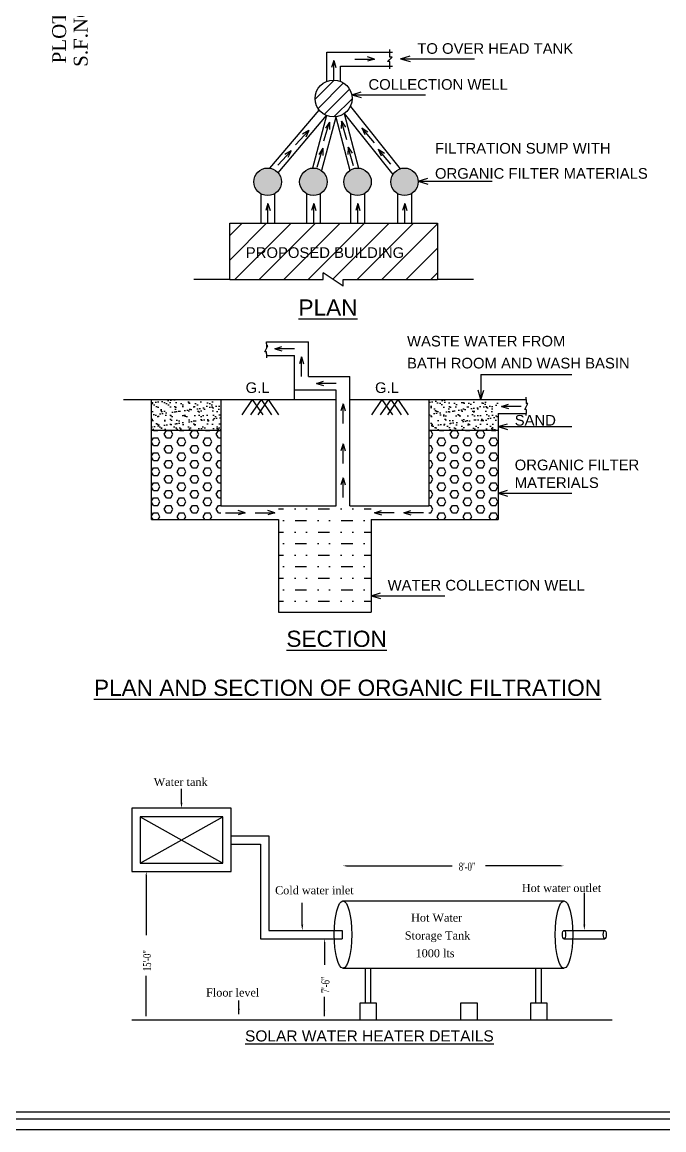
# Model space of a CAD drawing. Header units: metres. Extents: x 9178 to 9474, y -3543 to -3474.
# Drawn here: x 9385.46 to 9399.35, y -3540.22 to -3516.24 of the extents above; entities that cross this region are included whole.
import ezdxf

# ---------------------------------------------------------------- set-up
doc = ezdxf.new("R2010")
doc.units = ezdxf.units.M
doc.header["$MEASUREMENT"] = 0
doc.styles.add('ROMANS', font='times.ttf')
doc.styles.get("Standard").update_dxf_attribs({"font": 'arial.ttf'})
doc.styles.add('STYLE2', font='times.ttf')
pattern_1 = [(37.5, (8533.86287, -3290.27964), (-0.006299336, 0.192682377), [0, -0.152, 0, -0.17, 0, -0.1625]), (7.5, (8533.86287, -3290.27964), (0.17697767, 0.28221461), [0, -0.082, 0, -0.137, 0, -0.0525]), (327.5, (8533.73987, -3290.27964), (0.311414186, 0.000565905), [0, -0.05, 0, -0.18, 0, -0.235]), (317.5, (8533.73987, -3290.27964), (0.30061266, 0.08776756), [0, -0.025, 0, -0.118, 0, -0.135])]
pattern_2 = [(0, (8533.86287, -3290.27964), (0, 0.162379763), [0.09375, -0.1875]), (120, (8533.86287, -3290.27964), (-0.140625, -0.081189882), [0.09375, -0.1875]), (60, (8533.95662, -3290.27964), (-0.140625, 0.081189882), [0.09375, -0.1875])]

# ---------------------------------------------------------------- blocks, each defined once
blk = doc.blocks.new('reewrtetrete')
at = {"color": 3, "char_height": 0.3, "attachment_point": 5, "rotation": 90, "style": 'STYLE2'}
for s, insert in [('\\A1;PLOT NO: 430', (9539.216, -3520.16)), ('\\A1;S.F.NO:208/1B1', (9539.682, -3520.11))]:
    blk.add_mtext(s, dxfattribs=dict(at, insert=insert))

msp = doc.modelspace()

# ---------------------------------------------------------------- hatches: boundary and pattern name
at = {"lineweight": 25}
h = msp.add_hatch(dxfattribs=at)
h.set_pattern_fill('ANSI31', color=1, scale=1.5, style=0)
h.set_pattern_definition([(45, (8534.05295, -3290.86399), (-0.13258252, 0.13258252), [])])
h.paths.add_polyline_path([(9391.79922, -3517.8957, 1), (9392.59922, -3517.8957, 1)])
for points in [[(9391.07004, -3519.69871, 1), (9390.47384, -3519.69871, 1)], [(9392.06003, -3519.69871, 1), (9391.46382, -3519.69871, 1)], [(9393.01498, -3519.69871, 1), (9392.41878, -3519.69871, 1)], [(9394.0313, -3519.69871, 1), (9393.4351, -3519.69871, 1)]]:
    msp.add_hatch(color=1, dxfattribs=at).paths.add_polyline_path(points)
h = msp.add_hatch(dxfattribs=at)
h.set_pattern_fill('ANSI31', scale=3, style=0)
h.set_pattern_definition([(45, (8534.05295, -3291.174), (-0.26516504, 0.26516504), [])])
h.paths.add_polyline_path([(9394.44922, -3520.59355), (9389.94922, -3520.59355), (9389.94922, -3521.81355), (9391.97503, -3521.81355), (9391.97503, -3521.66998), (9392.40849, -3521.95711), (9392.40849, -3521.81355), (9394.44922, -3521.81355)])
h.paths.add_polyline_path([(9390.23945, -3521.4096), (9394.19604, -3521.4096), (9394.19604, -3521.05283), (9390.23945, -3521.05283)], flags=24)
h = msp.add_hatch(dxfattribs=at)
h.set_pattern_fill('AR-SAND', color=1, scale=0.1, style=0)
h.set_pattern_definition(pattern_1)
h.paths.add_polyline_path([(9389.75915, -3524.41122), (9388.25915, -3524.41122), (9388.25915, -3524.71122), (9388.25915, -3525.07714), (9389.75915, -3525.07714)])
h = msp.add_hatch(dxfattribs=at)
h.set_pattern_fill('AR-SAND', color=1, scale=0.1, style=0)
h.set_pattern_definition(pattern_1)
h.paths.add_polyline_path([(9395.75915, -3524.41122), (9394.25915, -3524.41122), (9394.25915, -3525.07714), (9395.75915, -3525.07714), (9395.75915, -3524.71122)])
h = msp.add_hatch(dxfattribs=at)
h.set_pattern_fill('HEX', color=1, scale=0.75, style=0)
h.set_pattern_definition(pattern_2)
h.paths.add_polyline_path([(9389.75915, -3525.07714), (9388.25915, -3525.07714), (9388.25915, -3527.01122), (9389.75915, -3527.01122)])
h = msp.add_hatch(dxfattribs=at)
h.set_pattern_fill('HEX', color=1, scale=0.75, style=0)
h.set_pattern_definition(pattern_2)
h.paths.add_polyline_path([(9395.75915, -3525.07714), (9394.25915, -3525.07714), (9394.25915, -3527.01122), (9395.75915, -3527.01122)])
h = msp.add_hatch(dxfattribs=at)
h.set_pattern_fill('MUDST', color=1, style=0)
h.set_pattern_definition([(0, (8533.86287, -3290.27964), (0.5, 0.25), [0.25, -0.25, 0, -0.25, 0, -0.25])])
h.paths.add_polyline_path([(9393.00915, -3526.71122), (9392.55336, -3526.71122), (9392.25336, -3526.71122), (9391.00915, -3526.71122), (9391.00915, -3529.01122), (9393.00915, -3529.01122)])

# ---------------------------------------------------------------- linework, layer by layer
at = {"color": 7, "lineweight": 25}
for p, q in [((9392.04922, -3517.52489), (9392.04922, -3516.8957)), ((9392.04922, -3516.8957), (9393.47481, -3516.8957)), ((9393.41638, -3517.00009), (9393.41638, -3516.83592)), ((9393.36394, -3517.09131), (9393.46881, -3517.00009)), ((9393.41638, -3517.09131), (9393.36394, -3517.09131)), ((9393.46881, -3517.00009), (9393.41638, -3517.00009)), ((9393.41638, -3517.25549), (9393.41638, -3517.09131)), ((9393.64806, -3517.0354), (9393.8528, -3516.97346)), ((9393.64806, -3517.0354), (9395.24544, -3517.0354)), ((9393.64806, -3517.0354), (9393.8528, -3517.09733)), ((9392.34922, -3517.52489), (9392.34922, -3517.1957)), ((9392.34922, -3517.1957), (9393.47481, -3517.1957)), ((9392.59057, -3517.81295), (9392.79531, -3517.75102)), ((9392.59057, -3517.81295), (9394.18796, -3517.81295)), ((9392.59057, -3517.81295), (9392.79531, -3517.87489)), ((9392.56163, -3518.06499), (9393.63666, -3519.41668)), ((9390.81676, -3519.404), (9391.88663, -3518.14527)), ((9390.99594, -3519.50201), (9392.04688, -3518.26555)), ((9392.04688, -3518.26555), (9391.74071, -3519.40137)), ((9392.24466, -3518.30027), (9391.93342, -3519.45488)), ((9392.24466, -3518.30027), (9392.54775, -3519.45324)), ((9392.43083, -3518.22182), (9393.48013, -3519.54117)), ((9392.43083, -3518.22182), (9392.74096, -3519.40158)), ((9394.03096, -3519.68435), (9394.2357, -3519.62242)), ((9394.03096, -3519.68435), (9395.62834, -3519.68435)), ((9394.03096, -3519.68435), (9394.2357, -3519.74628)), ((9390.62796, -3520.59355), (9390.62796, -3519.95974)), ((9390.92796, -3520.59355), (9390.92796, -3519.95273)), ((9391.61795, -3520.59355), (9391.61795, -3519.95974)), ((9391.91795, -3520.59355), (9391.91795, -3519.95273)), ((9392.5729, -3520.59355), (9392.5729, -3519.95974)), ((9392.8729, -3520.59355), (9392.8729, -3519.95273)), ((9393.58922, -3520.59355), (9393.58922, -3519.95974)), ((9393.88922, -3520.59355), (9393.88922, -3519.95273)), ((9389.94922, -3520.59355), (9394.44922, -3520.59355)), ((9389.94922, -3521.81355), (9389.94922, -3520.59355)), ((9394.44922, -3520.59355), (9394.44922, -3521.81355)), ((9391.97503, -3521.81355), (9391.97503, -3521.66998)), ((9392.40849, -3521.95711), (9391.97503, -3521.66998)), ((9389.94922, -3521.81355), (9389.17489, -3521.81355)), ((9389.94922, -3521.81355), (9391.97503, -3521.81355)), ((9392.40849, -3521.81355), (9394.44922, -3521.81355)), ((9392.40849, -3521.95711), (9392.40849, -3521.81355)), ((9395.22356, -3521.81355), (9394.44922, -3521.81355)), ((9390.71314, -3523.3777), (9390.77359, -3523.24705)), ((9390.74336, -3523.16122), (9391.65336, -3523.16122)), ((9390.74336, -3523.20873), (9390.74336, -3523.16122)), ((9390.74336, -3523.20873), (9390.74336, -3523.29456)), ((9390.77359, -3523.24705), (9390.74336, -3523.24705)), ((9391.65336, -3523.91122), (9391.65336, -3523.16122)), ((9390.74336, -3523.3777), (9390.71314, -3523.3777)), ((9390.74336, -3523.42521), (9390.74336, -3523.3777)), ((9390.74336, -3523.42521), (9390.74336, -3523.50873)), ((9390.74336, -3523.46122), (9391.35336, -3523.46122)), ((9391.35336, -3524.41122), (9391.35336, -3523.46122)), ((9391.65336, -3523.91122), (9392.55336, -3523.91122)), ((9392.55336, -3526.71122), (9392.55336, -3523.91122)), ((9395.3867, -3523.87161), (9397.35653, -3523.87161)), ((9395.3867, -3523.87161), (9395.3867, -3524.41122)), ((9392.25336, -3524.21122), (9391.35336, -3524.21122)), ((9392.25336, -3526.71122), (9392.25336, -3524.21122)), ((9395.3867, -3524.41122), (9395.32477, -3524.20648)), ((9395.3867, -3524.41122), (9395.44863, -3524.20648)), ((9387.64915, -3524.41122), (9392.25336, -3524.41122)), ((9389.75915, -3524.41122), (9389.75915, -3526.71122)), ((9392.55336, -3524.41122), (9396.36915, -3524.41122)), ((9394.25915, -3524.41122), (9394.25915, -3526.71122)), ((9396.33892, -3524.6277), (9396.39937, -3524.49705)), ((9396.36915, -3524.41122), (9396.36915, -3524.36372)), ((9396.36915, -3524.41122), (9396.36915, -3524.49705)), ((9396.39937, -3524.49705), (9396.36915, -3524.49705)), ((9395.75915, -3524.71122), (9396.36915, -3524.71122)), ((9395.75915, -3524.71122), (9395.75915, -3527.01122)), ((9396.36915, -3524.6277), (9396.33892, -3524.6277)), ((9396.36915, -3524.6277), (9396.36915, -3524.71122)), ((9396.36915, -3524.75873), (9396.36915, -3524.71122)), ((9395.75915, -3524.99892), (9395.96389, -3524.93699)), ((9395.75915, -3524.99892), (9397.35653, -3524.99892)), ((9395.75915, -3524.99892), (9395.96389, -3525.06086)), ((9388.25915, -3525.07714), (9389.75915, -3525.07714)), ((9394.25915, -3525.07714), (9395.75915, -3525.07714)), ((9395.75915, -3526.43902), (9395.96389, -3526.37709)), ((9395.75915, -3526.43902), (9397.35653, -3526.43902)), ((9395.75915, -3526.43902), (9395.96389, -3526.50095)), ((9389.75915, -3526.71122), (9392.25336, -3526.71122)), ((9392.55336, -3526.71122), (9394.25915, -3526.71122)), ((9388.25915, -3527.01122), (9391.00915, -3527.01122)), ((9391.00915, -3527.01122), (9391.00915, -3529.01122)), ((9393.00915, -3527.01122), (9395.75915, -3527.01122)), ((9393.00915, -3527.01122), (9393.00915, -3529.01122)), ((9393.00915, -3528.6588), (9393.21389, -3528.59686)), ((9393.00915, -3528.6588), (9394.60653, -3528.6588)), ((9393.00915, -3528.6588), (9393.21389, -3528.72073))]:
    msp.add_line(p, q, dxfattribs=at)
at = {"color": 1, "lineweight": 25}
for p, q in [((9392.20065, -3517.07087), (9392.15443, -3517.22155)), ((9392.20065, -3517.4957), (9392.20065, -3517.07087)), ((9392.20065, -3517.07087), (9392.24687, -3517.22155)), ((9392.65985, -3517.04209), (9393.08468, -3517.04209)), ((9393.08468, -3517.04209), (9392.934, -3516.99586)), ((9393.08468, -3517.04209), (9392.934, -3517.08831)), ((9391.98892, -3518.81506), (9392.1106, -3518.40803)), ((9392.1106, -3518.40803), (9392.02316, -3518.53915)), ((9392.1106, -3518.40803), (9392.11173, -3518.56563)), ((9392.36682, -3518.3835), (9392.36569, -3518.5411)), ((9392.4885, -3518.79053), (9392.36682, -3518.3835)), ((9392.36682, -3518.3835), (9392.45426, -3518.51463)), ((9393.08258, -3518.85392), (9392.80986, -3518.52818)), ((9392.80986, -3518.52818), (9392.87114, -3518.67339)), ((9392.80986, -3518.52818), (9392.94203, -3518.61404)), ((9391.37291, -3518.89897), (9391.66572, -3518.59116)), ((9391.66572, -3518.59116), (9391.52838, -3518.66847)), ((9391.66572, -3518.59116), (9391.59536, -3518.73219)), ((9390.98882, -3519.33751), (9391.28162, -3519.0297)), ((9391.28162, -3519.0297), (9391.14428, -3519.10701)), ((9391.28162, -3519.0297), (9391.21126, -3519.17073)), ((9391.84506, -3519.38), (9391.96673, -3518.97296)), ((9391.96673, -3518.97296), (9391.87929, -3519.10409)), ((9391.96673, -3518.97296), (9391.96787, -3519.13057)), ((9392.51069, -3518.94843), (9392.50956, -3519.10604)), ((9392.63236, -3519.35547), (9392.51069, -3518.94843)), ((9392.51069, -3518.94843), (9392.59813, -3519.07956)), ((9393.43813, -3519.31591), (9393.16541, -3518.99017)), ((9393.16541, -3518.99017), (9393.22669, -3519.13538)), ((9393.16541, -3518.99017), (9393.29758, -3519.07603)), ((9390.77796, -3520.16872), (9390.73174, -3520.31939)), ((9390.77796, -3520.59355), (9390.77796, -3520.16872)), ((9390.77796, -3520.16872), (9390.82419, -3520.31939)), ((9391.76795, -3520.16872), (9391.72173, -3520.31939)), ((9391.76795, -3520.59355), (9391.76795, -3520.16872)), ((9391.76795, -3520.16872), (9391.81417, -3520.31939)), ((9392.7229, -3520.16872), (9392.67668, -3520.31939)), ((9392.7229, -3520.59355), (9392.7229, -3520.16872)), ((9392.7229, -3520.16872), (9392.76913, -3520.31939)), ((9393.73922, -3520.16872), (9393.693, -3520.31939)), ((9393.73922, -3520.59355), (9393.73922, -3520.16872)), ((9393.73922, -3520.16872), (9393.78545, -3520.31939)), ((9390.92853, -3523.31122), (9391.07921, -3523.265)), ((9391.35336, -3523.31122), (9390.92853, -3523.31122)), ((9390.92853, -3523.31122), (9391.07921, -3523.35745)), ((9391.50336, -3523.48946), (9391.45714, -3523.64014)), ((9391.50336, -3523.9143), (9391.50336, -3523.48946)), ((9391.50336, -3523.48946), (9391.54959, -3523.64014)), ((9391.82853, -3524.06122), (9391.97921, -3524.015)), ((9392.25336, -3524.06122), (9391.82853, -3524.06122)), ((9391.82853, -3524.06122), (9391.97921, -3524.10745)), ((9390.43796, -3524.41122), (9390.21121, -3524.74202)), ((9390.62923, -3524.41122), (9390.40248, -3524.74202)), ((9390.43796, -3524.41122), (9390.66472, -3524.74202)), ((9390.78225, -3524.41122), (9390.55549, -3524.74202)), ((9390.62923, -3524.41122), (9390.85598, -3524.74202)), ((9390.78225, -3524.41122), (9391.009, -3524.74202)), ((9392.40336, -3524.50256), (9392.35714, -3524.65324)), ((9392.40336, -3524.92739), (9392.40336, -3524.50256)), ((9392.40336, -3524.50256), (9392.44959, -3524.65324)), ((9393.24435, -3524.41122), (9393.01759, -3524.74202)), ((9393.43562, -3524.41122), (9393.20886, -3524.74202)), ((9393.24435, -3524.41122), (9393.4711, -3524.74202)), ((9393.58863, -3524.41122), (9393.36188, -3524.74202)), ((9393.43562, -3524.41122), (9393.66237, -3524.74202)), ((9393.58863, -3524.41122), (9393.81538, -3524.74202)), ((9395.83127, -3524.56122), (9395.98195, -3524.515)), ((9396.2561, -3524.56122), (9395.83127, -3524.56122)), ((9395.83127, -3524.56122), (9395.98195, -3524.60745)), ((9392.40336, -3525.36857), (9392.35714, -3525.51924)), ((9392.40336, -3525.7934), (9392.40336, -3525.36857)), ((9392.40336, -3525.36857), (9392.44959, -3525.51924)), ((9392.40336, -3526.10882), (9392.35714, -3526.2595)), ((9392.40336, -3526.53365), (9392.40336, -3526.10882)), ((9392.40336, -3526.10882), (9392.44959, -3526.2595)), ((9389.86248, -3526.86122), (9390.28731, -3526.86122)), ((9390.28731, -3526.86122), (9390.13663, -3526.815)), ((9390.28731, -3526.86122), (9390.13663, -3526.90745)), ((9390.5001, -3526.86122), (9390.92493, -3526.86122)), ((9390.92493, -3526.86122), (9390.77425, -3526.815)), ((9390.92493, -3526.86122), (9390.77425, -3526.90745)), ((9393.08127, -3526.86122), (9393.23195, -3526.815)), ((9393.5061, -3526.86122), (9393.08127, -3526.86122)), ((9393.08127, -3526.86122), (9393.23195, -3526.90745)), ((9393.72168, -3526.86122), (9393.87236, -3526.815)), ((9394.14652, -3526.86122), (9393.72168, -3526.86122)), ((9393.72168, -3526.86122), (9393.87236, -3526.90745))]:
    msp.add_line(p, q, dxfattribs=at)
at = {"lineweight": 25, "ltscale": 2}
msp.add_line((9388.25915, -3527.01122), (9388.25915, -3524.41122), dxfattribs=at)
at = {"color": 7, "lineweight": 25, "ltscale": 2}
msp.add_line((9391.00915, -3529.01122), (9393.00915, -3529.01122), dxfattribs=at)
at = {"lineweight": 25}
for p, q in [((9388.90707, -3533.1386), (9388.90707, -3532.83904)), ((9389.98194, -3533.25979), (9387.83221, -3533.25979)), ((9387.83221, -3533.25979), (9387.83221, -3534.63025)), ((9388.014, -3534.44846), (9389.80015, -3533.44159)), ((9388.014, -3533.44159), (9389.80015, -3534.44846)), ((9389.80015, -3533.44159), (9388.014, -3533.44159)), ((9388.014, -3533.44159), (9388.014, -3534.44846)), ((9389.80015, -3534.44846), (9389.80015, -3533.44159)), ((9389.98194, -3534.63025), (9389.98194, -3533.25979)), ((9389.98194, -3533.85413), (9390.79961, -3533.85413)), ((9390.79961, -3533.85413), (9390.79961, -3535.90279)), ((9389.98194, -3534.03592), (9390.61782, -3534.03592)), ((9390.61782, -3534.03592), (9390.61782, -3536.08459)), ((9387.83221, -3534.63025), (9389.98194, -3534.63025)), ((9388.014, -3534.44846), (9389.80015, -3534.44846)), ((9392.47878, -3534.50655), (9394.76831, -3534.50655)), ((9397.1071, -3534.50655), (9395.48764, -3534.50655)), ((9388.14362, -3534.70794), (9388.14362, -3536.00618)), ((9397.6256, -3535.78173), (9397.6256, -3535.09056)), ((9391.52021, -3535.7816), (9391.52021, -3535.30498)), ((9392.40109, -3535.26652), (9397.18479, -3535.26652)), ((9390.79961, -3535.90279), (9392.38647, -3535.90279)), ((9392.38647, -3535.90279), (9392.38647, -3536.08459)), ((9397.18479, -3535.90292), (9398.06642, -3535.90292)), ((9390.61782, -3536.08459), (9392.38647, -3536.08459)), ((9392.00485, -3536.16227), (9392.00485, -3536.6459)), ((9397.18479, -3536.08471), (9398.06642, -3536.08471)), ((9392.40109, -3536.72086), (9397.18479, -3536.72086)), ((9392.88587, -3537.47522), (9392.88587, -3536.72086)), ((9393.00707, -3537.47522), (9393.00707, -3536.72086)), ((9396.57881, -3537.47522), (9396.57881, -3536.72086)), ((9396.70001, -3537.47522), (9396.70001, -3536.72086)), ((9388.14362, -3537.76111), (9388.14362, -3536.89015)), ((9390.14689, -3537.71761), (9390.14689, -3537.41804)), ((9392.00485, -3537.76111), (9392.00485, -3537.34119)), ((9393.12826, -3537.47522), (9392.76468, -3537.47522)), ((9392.76468, -3537.47522), (9392.76468, -3537.8388)), ((9393.12826, -3537.8388), (9393.12826, -3537.47522)), ((9395.30976, -3537.47522), (9394.94618, -3537.47522)), ((9394.94618, -3537.47522), (9394.94618, -3537.8388)), ((9395.30976, -3537.8388), (9395.30976, -3537.47522)), ((9396.8212, -3537.47522), (9396.45762, -3537.47522)), ((9396.45762, -3537.47522), (9396.45762, -3537.8388)), ((9396.8212, -3537.8388), (9396.8212, -3537.47522)), ((9387.83221, -3537.8388), (9398.22684, -3537.8388)), ((9392.76468, -3537.8388), (9393.12826, -3537.8388)), ((9394.94618, -3537.8388), (9395.30976, -3537.8388)), ((9396.45762, -3537.8388), (9396.8212, -3537.8388))]:
    msp.add_line(p, q, dxfattribs=at)
at = {"color": 4}
for points in [[(9351.71566, -3481.98687), (9428.47711, -3481.98687), (9428.60143, -3540.2209), (9351.83999, -3540.2209)], [(9351.94566, -3482.21687), (9428.24711, -3482.21687), (9428.37143, -3539.9909), (9352.06999, -3539.9909)], [(9352.09566, -3482.36687), (9428.09711, -3482.36687), (9428.22143, -3539.8409), (9352.21999, -3539.8409)]]:
    msp.add_lwpolyline(points, close=True, dxfattribs=at)
at = {"color": 7, "lineweight": 25}
for centre, radius in [((9392.19922, -3517.8957), 0.4), ((9390.77194, -3519.69871), 0.2981), ((9391.76193, -3519.69871), 0.2981), ((9392.71688, -3519.69871), 0.2981), ((9393.7332, -3519.69871), 0.2981)]:
    msp.add_circle(centre, radius, dxfattribs=at)
at = {"lineweight": 25}
for centre, major_axis, ratio in [((9392.40109, -3535.99382), (0, -0.72704), 0.26035172), ((9397.18479, -3535.99382), (0, -0.72704), 0.26035172), ((9397.18479, -3535.99388), (0, -0.09084), 0.35122085), ((9398.06642, -3535.99388), (0, -0.09084), 0.35122085)]:
    msp.add_ellipse(centre, major_axis=major_axis, ratio=ratio, dxfattribs=at)
for points in [[(9388.88687, -3533.1386), (9388.92727, -3533.1386), (9388.90707, -3533.25979)], [(9388.13067, -3534.70794), (9388.15657, -3534.70794), (9388.14362, -3534.63025)], [(9392.47878, -3534.4936), (9392.47878, -3534.5195), (9392.40109, -3534.50655)], [(9397.1071, -3534.4936), (9397.1071, -3534.5195), (9397.18479, -3534.50655)], [(9391.50001, -3535.7816), (9391.54041, -3535.7816), (9391.52021, -3535.90279)], [(9397.6054, -3535.78173), (9397.6458, -3535.78173), (9397.6256, -3535.90292)], [(9391.9919, -3536.16227), (9392.0178, -3536.16227), (9392.00485, -3536.08459)], [(9388.13067, -3537.63992), (9388.15657, -3537.63992), (9388.14362, -3537.71761)], [(9390.12669, -3537.59641), (9390.16709, -3537.59641), (9390.14689, -3537.71761)], [(9391.9919, -3537.63992), (9392.0178, -3537.63992), (9392.00485, -3537.71761)]]:
    msp.add_solid(points, dxfattribs=at)

# ---------------------------------------------------------------- block references
at = {"color": 2}
msp.add_blockref('reewrtetrete', (-152.95474, 4.43629), dxfattribs=at)

# ---------------------------------------------------------------- texts
at = {"lineweight": 25}
for s, p in [('TO OVER HEAD TANK', (9394.01059, -3516.92831)), ('COLLECTION WELL', (9392.95311, -3517.70586)), ('FILTRATION SUMP WITH', (9394.39349, -3519.08775)), ('ORGANIC FILTER MATERIALS', (9394.39349, -3519.63201)), ('PROPOSED BUILDING', (9390.29891, -3521.34622)), ('WASTE WATER FROM ', (9393.78774, -3523.26332)), ('BATH ROOM AND WASH BASIN', (9393.78774, -3523.73899)), ('G.L', (9390.29447, -3524.27)), ('G.L', (9393.09572, -3524.27)), ('SAND', (9396.1184, -3524.97608)), ('ORGANIC FILTER', (9396.1184, -3525.94222)), ('MATERIALS', (9396.1184, -3526.32586)), ('WATER COLLECTION WELL', (9393.3684, -3528.54564))]:
    msp.add_text(s, height=0.23, dxfattribs=at).set_placement(p)
at = {"color": 3, "lineweight": 25}
for s, p in [('%%UPLAN', (9391.43886, -3522.59509)), ('%%USECTION', (9391.17677, -3529.76546)), ('%%UPLAN AND SECTION OF ORGANIC FILTRATION', (9387.01259, -3530.82581))]:
    msp.add_text(s, height=0.35, dxfattribs=at).set_placement(p)
at = {"lineweight": 25, "style": 'ROMANS'}
for s, p in [('Water tank', (9388.3056, -3532.77686)), ('Cold water inlet', (9390.93195, -3535.12234)), ('Hot water outlet', (9396.27282, -3535.07324)), (' Hot Water ', (9393.80982, -3535.7143)), ('Storage Tank', (9393.74058, -3536.10068)), ('1000 lts', (9393.97269, -3536.48521)), ('Floor level', (9389.43907, -3537.33487))]:
    msp.add_text(s, height=0.1748, dxfattribs=at).set_placement(p)
at = {"lineweight": 25, "style": 'ROMANS', "width": 0.71}
msp.add_text('8\'-0"', height=0.1748, dxfattribs=at).set_placement((9394.90846, -3534.6106))
for s, p in [('15\'-0"', (9388.24767, -3536.78503)), ('7\'-6"', (9392.1089, -3537.26245))]:
    msp.add_text(s, height=0.1748, rotation=90, dxfattribs=at).set_placement(p)
at = {"color": 3}
msp.add_text('%%USOLAR WATER HEATER DETAILS', height=0.24, dxfattribs=at).set_placement((9390.28138, -3538.30788))

doc.saveas('drawing.dxf')
